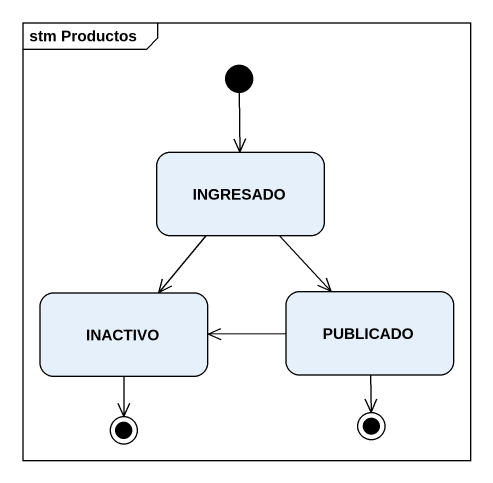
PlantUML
@startuml
mainframe stm Productos
hide empty description
state INGRESADO
state INACTIVO
state PUBLICADO
state final1 <<end>>
state final2 <<end>>
[*] --> INGRESADO
INGRESADO --> INACTIVO
INGRESADO --> PUBLICADO
INACTIVO --> final1
PUBLICADO -left-> INACTIVO
PUBLICADO --> final2
@enduml
